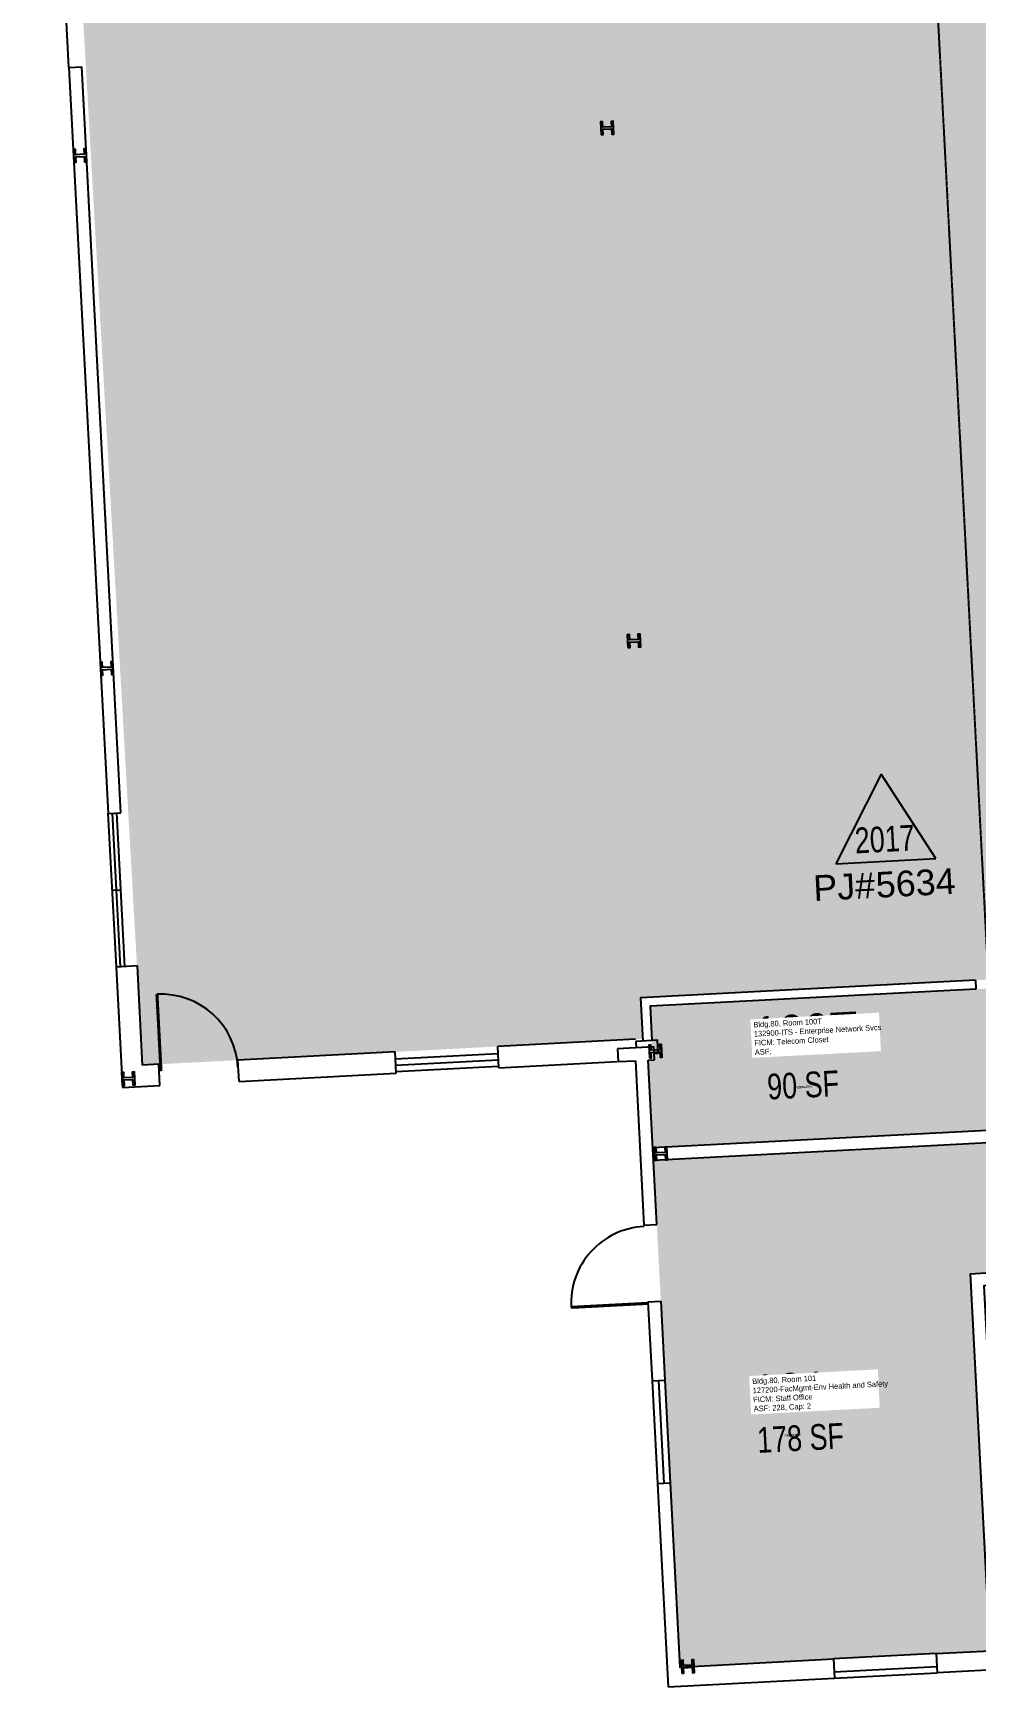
# Model space of a CAD drawing. Header units: inches. Extents: x 69213556 to 69214481, y 27686969 to 27688210.
# Drawn here: x 69213563 to 69214003, y 27686969 to 27687742 of the extents above; entities that cross this region are included whole.
import ezdxf
from ezdxf.enums import TextEntityAlignment as Align

# ---------------------------------------------------------------- set-up
doc = ezdxf.new("R2010")
doc.units = ezdxf.units.IN
doc.header["$MEASUREMENT"] = 0
doc.linetypes.add('DASHED2', pattern=[0.375, 0.25, -0.125])
doc.layers.get('0').update_dxf_attribs({"linetype": 'CONTINUOUS'})
for name, color, linetype in [('A-COLS', 5, 'CONTINUOUS'), ('A-DOOR', 2, 'CONTINUOUS'), ('A-FLOR', 3, 'CONTINUOUS'), ('A-GLAZ', 1, 'CONTINUOUS'), ('A-IDEN-RNUM', 7, 'CONTINUOUS'), ('A-IDEN-SNUM', 4, 'CONTINUOUS'), ('A-IDEN-VNUM', 4, 'CONTINUOUS'), ('A-WALL', 5, 'CONTINUOUS'), ('AREA-TEXT', 3, 'CONTINUOUS'), ('Rooms-Category-Color', 7, 'CONTINUOUS'), ('Rooms-College-Color', 7, 'CONTINUOUS'), ('Rooms-Department-Color', 7, 'CONTINUOUS'), ('Rooms-Division-Color', 7, 'CONTINUOUS'), ('Rooms-Information', 7, 'CONTINUOUS')]:
    doc.layers.add(name, color=color, linetype=linetype)
doc.layers.add('A-REV', color=1, linetype='CONTINUOUS', true_color=0xff0000)
doc.styles.add('Arial', font='arial.ttf')
doc.styles.add('CP_AREA', font='arial.ttf', dxfattribs={"height": 15})
doc.styles.add('CP_ROOMSNUMBER', font='arial.ttf', dxfattribs={"height": 1})
doc.styles.add('CP_ROOMVNUMBER', font='arial.ttf', dxfattribs={"width": 0.85, "height": 0.075})

# ---------------------------------------------------------------- blocks, each defined once
blk = doc.blocks.new('ProjectRev')
for p, q in [((0, 0.122), (-0.1221, -0.0895)), ((0.1221, -0.0895), (0, 0.122)), ((-0.1221, -0.0895), (0.1221, -0.0895))]:
    blk.add_line(p, q)
at = {"insert": (-0.1798, -0.1151), "char_height": 0.0625, "attachment_point": 1, "style": 'Arial'}
blk.add_mtext_dynamic_manual_height_columns('PJ#', width=0.24749, gutter_width=0.3125, heights=[0], dxfattribs=at)
at = {"style": 'Arial', "width": 0.75}
blk.add_attdef('YEAR', text='', height=0.0625, dxfattribs=at).set_placement((0, -0.0359), align=Align.MIDDLE_CENTER)
at = {"style": 'Arial'}
blk.add_attdef('PROJECT', text='', height=0.0625, dxfattribs=at).set_placement((-0.0276, -0.1151), align=Align.TOP_LEFT)

msp = doc.modelspace()

# ---------------------------------------------------------------- hatches: boundary and pattern name
at = {"layer": 'Rooms-Category-Color', "true_color": 0xe3c5e1}
msp.add_hatch(color=254, dxfattribs=at).paths.add_polyline_path([(69213613.68, 27687259.74), (69213847.33, 27687271.98), (69213846.32, 27687291.22), (69214044.86, 27687301.62), (69214027.02, 27687642.27), (69214178.7, 27687650.21), (69214273.53, 27687655.04), (69214269.87, 27687724.93), (69214175.04, 27687719.97), (69214160.14, 27688004.35), (69214160.45, 27687998.6), (69214150.37, 27688191.03), (69213562.51, 27688160.24)])
at = {"layer": 'Rooms-Category-Color', "true_color": 0xadadad}
for points in [[(69214432.06, 27687288.6), (69214431.5, 27687299.33), (69214243.27, 27687289.47), (69214230.74, 27687528.49), (69214181.35, 27687525.91), (69214196.68, 27687233.24), (69214048.85, 27687225.5), (69214002.05, 27687223.04), (69213852.34, 27687215.2), (69213855.51, 27687154.64), (69214000.46, 27687162.24), (69214307.71, 27687178.33), (69214304.77, 27687234.51), (69214304.17, 27687245.85), (69214423.11, 27687252.08), (69214433.95, 27687252.65)], [(69214046.81, 27687264.45), (69214048.54, 27687231.49), (69213852.03, 27687221.19), (69213849.88, 27687262.1), (69213852.2, 27687262.22), (69213851.6, 27687271.2), (69213850.76, 27687287.22), (69214003, 27687295.2), (69214045.08, 27687297.4)]]:
    msp.add_hatch(color=253, dxfattribs=at).paths.add_polyline_path(points)
at = {"layer": 'Rooms-Category-Color', "true_color": 0xfa9ba3}
msp.add_hatch(color=241, dxfattribs=at).paths.add_polyline_path([(69214000.46, 27687162.24), (69213855.51, 27687154.64), (69213864.74, 27686978.43), (69214009.69, 27686986.03)])
at = {"layer": 'Rooms-College-Color', "true_color": 0xadadad}
for points in [[(69213613.68, 27687259.74), (69213847.33, 27687271.98), (69213846.32, 27687291.22), (69214044.86, 27687301.62), (69214027.02, 27687642.27), (69214178.7, 27687650.21), (69214273.53, 27687655.04), (69214269.87, 27687724.93), (69214175.04, 27687719.97), (69214160.14, 27688004.35), (69214160.45, 27687998.6), (69214150.37, 27688191.03), (69213562.51, 27688160.24)], [(69214432.06, 27687288.6), (69214431.5, 27687299.33), (69214243.27, 27687289.47), (69214230.74, 27687528.49), (69214181.35, 27687525.91), (69214196.68, 27687233.24), (69214048.85, 27687225.5), (69214002.05, 27687223.04), (69213852.34, 27687215.2), (69213855.51, 27687154.64), (69214000.46, 27687162.24), (69214307.71, 27687178.33), (69214304.77, 27687234.51), (69214304.17, 27687245.85), (69214423.11, 27687252.08), (69214433.95, 27687252.65)], [(69214046.81, 27687264.45), (69214048.54, 27687231.49), (69213852.03, 27687221.19), (69213849.88, 27687262.1), (69213852.2, 27687262.22), (69213851.6, 27687271.2), (69213850.76, 27687287.22), (69214003, 27687295.2), (69214045.08, 27687297.4)]]:
    msp.add_hatch(color=253, dxfattribs=at).paths.add_polyline_path(points)
at = {"layer": 'Rooms-College-Color', "true_color": 0x80bc67}
msp.add_hatch(color=83, dxfattribs=at).paths.add_polyline_path([(69214000.46, 27687162.24), (69213855.51, 27687154.64), (69213864.74, 27686978.43), (69214009.69, 27686986.03)])
at = {"layer": 'Rooms-Department-Color', "true_color": 0x80bc67}
for points in [[(69213613.68, 27687259.74), (69213847.33, 27687271.98), (69213846.32, 27687291.22), (69214044.86, 27687301.62), (69214027.02, 27687642.27), (69214178.7, 27687650.21), (69214273.53, 27687655.04), (69214269.87, 27687724.93), (69214175.04, 27687719.97), (69214160.14, 27688004.35), (69214160.45, 27687998.6), (69214150.37, 27688191.03), (69213562.51, 27688160.24)], [(69214000.46, 27687162.24), (69213855.51, 27687154.64), (69213864.74, 27686978.43), (69214009.69, 27686986.03)]]:
    msp.add_hatch(color=83, dxfattribs=at).paths.add_polyline_path(points)
at = {"layer": 'Rooms-Department-Color', "true_color": 0xacacac}
for points in [[(69214432.06, 27687288.6), (69214431.5, 27687299.33), (69214243.27, 27687289.47), (69214230.74, 27687528.49), (69214181.35, 27687525.91), (69214196.68, 27687233.24), (69214048.85, 27687225.5), (69214002.05, 27687223.04), (69213852.34, 27687215.2), (69213855.51, 27687154.64), (69214000.46, 27687162.24), (69214307.71, 27687178.33), (69214304.77, 27687234.51), (69214304.17, 27687245.85), (69214423.11, 27687252.08), (69214433.95, 27687252.65)], [(69214046.81, 27687264.45), (69214048.54, 27687231.49), (69213852.03, 27687221.19), (69213849.88, 27687262.1), (69213852.2, 27687262.22), (69213851.6, 27687271.2), (69213850.76, 27687287.22), (69214003, 27687295.2), (69214045.08, 27687297.4)]]:
    msp.add_hatch(color=253, dxfattribs=at).paths.add_polyline_path(points)
at = {"layer": 'Rooms-Division-Color', "true_color": 0x80bc67}
for points in [[(69213613.68, 27687259.74), (69213847.33, 27687271.98), (69213846.32, 27687291.22), (69214044.86, 27687301.62), (69214027.02, 27687642.27), (69214178.7, 27687650.21), (69214273.53, 27687655.04), (69214269.87, 27687724.93), (69214175.04, 27687719.97), (69214160.14, 27688004.35), (69214160.45, 27687998.6), (69214150.37, 27688191.03), (69213562.51, 27688160.24)], [(69214000.46, 27687162.24), (69213855.51, 27687154.64), (69213864.74, 27686978.43), (69214009.69, 27686986.03)]]:
    msp.add_hatch(color=83, dxfattribs=at).paths.add_polyline_path(points)
at = {"layer": 'Rooms-Division-Color', "true_color": 0xadadad}
for points in [[(69214432.06, 27687288.6), (69214431.5, 27687299.33), (69214243.27, 27687289.47), (69214230.74, 27687528.49), (69214181.35, 27687525.91), (69214196.68, 27687233.24), (69214048.85, 27687225.5), (69214002.05, 27687223.04), (69213852.34, 27687215.2), (69213855.51, 27687154.64), (69214000.46, 27687162.24), (69214307.71, 27687178.33), (69214304.77, 27687234.51), (69214304.17, 27687245.85), (69214423.11, 27687252.08), (69214433.95, 27687252.65)], [(69214046.81, 27687264.45), (69214048.54, 27687231.49), (69213852.03, 27687221.19), (69213849.88, 27687262.1), (69213852.2, 27687262.22), (69213851.6, 27687271.2), (69213850.76, 27687287.22), (69214003, 27687295.2), (69214045.08, 27687297.4)]]:
    msp.add_hatch(color=253, dxfattribs=at).paths.add_polyline_path(points)

# ---------------------------------------------------------------- linework, layer by layer
at = {"layer": 'A-COLS'}
for points in [[(69213827.88, 27687694.54), (69213828.88, 27687694.6), (69213828.75, 27687697.09), (69213832.74, 27687697.3), (69213832.87, 27687694.8), (69213833.87, 27687694.86), (69213833.56, 27687700.85), (69213832.56, 27687700.8), (69213832.69, 27687698.3), (69213828.69, 27687698.09), (69213828.56, 27687700.59), (69213827.56, 27687700.53)], [(69213581.57, 27687681.64), (69213582.57, 27687681.69), (69213582.44, 27687684.19), (69213586.43, 27687684.4), (69213586.56, 27687681.9), (69213587.56, 27687681.95), (69213587.25, 27687687.95), (69213586.25, 27687687.89), (69213586.38, 27687685.4), (69213582.38, 27687685.19), (69213582.25, 27687687.69), (69213581.25, 27687687.63)], [(69213840.43, 27687454.87), (69213841.43, 27687454.92), (69213841.3, 27687457.42), (69213845.29, 27687457.63), (69213845.42, 27687455.13), (69213846.42, 27687455.19), (69213846.11, 27687461.18), (69213845.11, 27687461.13), (69213845.24, 27687458.63), (69213841.25, 27687458.42), (69213841.12, 27687460.92), (69213840.12, 27687460.86)], [(69213594.12, 27687441.97), (69213595.12, 27687442.02), (69213594.99, 27687444.52), (69213598.99, 27687444.73), (69213599.12, 27687442.23), (69213600.12, 27687442.28), (69213599.8, 27687448.28), (69213598.8, 27687448.22), (69213598.93, 27687445.73), (69213594.94, 27687445.52), (69213594.81, 27687448.01), (69213593.81, 27687447.96)], [(69213850.48, 27687263.13), (69213851.47, 27687263.19), (69213851.34, 27687265.68), (69213855.34, 27687265.89), (69213855.47, 27687263.4), (69213856.47, 27687263.45), (69213856.15, 27687269.44), (69213855.15, 27687269.39), (69213855.29, 27687266.89), (69213851.29, 27687266.68), (69213851.16, 27687269.18), (69213850.16, 27687269.13)], [(69213604.17, 27687250.23), (69213605.17, 27687250.28), (69213605.03, 27687252.78), (69213609.03, 27687252.99), (69213609.16, 27687250.49), (69213610.16, 27687250.55), (69213609.84, 27687256.54), (69213608.85, 27687256.49), (69213608.98, 27687253.99), (69213604.98, 27687253.78), (69213604.85, 27687256.28), (69213603.85, 27687256.22)], [(69213852.99, 27687215.2), (69213853.98, 27687215.25), (69213853.85, 27687217.75), (69213857.85, 27687217.96), (69213857.98, 27687215.46), (69213858.98, 27687215.51), (69213858.66, 27687221.51), (69213857.67, 27687221.45), (69213857.8, 27687218.96), (69213853.8, 27687218.75), (69213853.67, 27687221.24), (69213852.67, 27687221.19)], [(69213865.54, 27686975.53), (69213866.54, 27686975.58), (69213866.41, 27686978.08), (69213870.4, 27686978.29), (69213870.53, 27686975.79), (69213871.53, 27686975.84), (69213871.22, 27686981.83), (69213870.22, 27686981.78), (69213870.35, 27686979.29), (69213866.36, 27686979.08), (69213866.23, 27686981.57), (69213865.23, 27686981.52)]]:
    msp.add_lwpolyline(points, close=True, dxfattribs=at)
at = {"layer": 'A-DOOR'}
msp.add_line((69213579.25, 27687725.99), (69213571.71, 27687869.8), dxfattribs=at)
at = {"layer": 'A-DOOR', "const_width": 1.44}
for points in [[(69213622.26, 27687256.9), (69213620.38, 27687292.86)], [(69213849.83, 27687148.4), (69213813.88, 27687146.52)]]:
    msp.add_lwpolyline(points, dxfattribs=at)
at = {"layer": 'A-DOOR'}
for centre, start, end in [((69213622.26, 27687256.9), 2.99852, 92.99852), ((69213849.83, 27687148.4), 92.99852, 182.99852)]:
    msp.add_arc(centre, 36, start, end, dxfattribs=at)
at = {"layer": 'A-FLOR', "linetype": 'DASHED2'}
msp.add_line((69214012.5, 27687231.25), (69213962.73, 27688181.35), dxfattribs=at)
at = {"layer": 'A-GLAZ'}
for p, q in [((69213597.5, 27687377.44), (69213601.27, 27687305.54)), ((69213599.5, 27687377.55), (69213603.27, 27687305.64)), ((69213601.5, 27687377.65), (69213605.26, 27687305.75)), ((69213599.39, 27687341.49), (69213603.38, 27687341.7)), ((69213779.65, 27687264.97), (69213731.72, 27687262.46)), ((69213731.86, 27687259.73), (69213779.79, 27687262.24)), ((69213732.02, 27687256.73), (69213779.95, 27687259.24)), ((69213851.73, 27687112.15), (69213854.24, 27687064.22)), ((69213854.72, 27687112.31), (69213857.24, 27687064.38)), ((69213857.72, 27687112.47), (69213860.23, 27687064.53)), ((69213984.42, 27686984.7), (69213936.49, 27686982.19)), ((69213936.8, 27686976.2), (69213984.74, 27686978.71)), ((69213936.96, 27686973.2), (69213984.89, 27686975.71))]:
    msp.add_line(p, q, dxfattribs=at)
at = {"layer": 'A-WALL'}
for p, q in [((69213579.25, 27687725.99), (69213585.24, 27687726.31)), ((69213579.25, 27687725.99), (69213597.51, 27687377.26)), ((69213603.5, 27687377.57), (69213585.24, 27687726.31)), ((69213597.51, 27687377.26), (69213603.5, 27687377.57)), ((69213611.26, 27687306.06), (69213601.27, 27687305.54)), ((69213601.27, 27687305.54), (69213604.22, 27687249.23)), ((69213613.68, 27687259.74), (69213611.26, 27687306.06)), ((69214002.77, 27687299.41), (69214003, 27687295.2)), ((69213843.92, 27687271.8), (69213779.57, 27687268.43)), ((69213731.65, 27687265.92), (69213658.23, 27687262.08)), ((69213732.17, 27687255.94), (69213731.65, 27687265.92)), ((69213780.09, 27687258.45), (69213779.57, 27687268.43)), ((69213852.56, 27687268.25), (69213835.59, 27687267.36)), ((69213835.59, 27687267.36), (69213835.9, 27687261.37)), ((69213852.88, 27687262.26), (69213852.56, 27687268.25)), ((69213621.21, 27687260.14), (69213613.68, 27687259.74)), ((69213621.73, 27687250.15), (69213621.21, 27687260.14)), ((69213658.75, 27687252.09), (69213658.23, 27687262.08)), ((69213658.75, 27687252.09), (69213732.17, 27687255.94)), ((69213780.09, 27687258.45), (69213835.46, 27687261.35)), ((69213835.9, 27687261.37), (69213843.89, 27687261.79)), ((69213843.89, 27687261.79), (69213847.92, 27687184.93)), ((69213849.88, 27687262.1), (69213852.88, 27687262.26)), ((69213853.91, 27687185.24), (69213849.88, 27687262.1)), ((69213604.22, 27687249.23), (69213621.73, 27687250.15)), ((69213852.03, 27687221.19), (69214048.54, 27687231.49)), ((69214048.85, 27687225.5), (69213852.34, 27687215.2)), ((69213847.92, 27687184.93), (69213853.91, 27687185.24)), ((69213849.79, 27687149.1), (69213855.78, 27687149.42)), ((69213849.79, 27687149.1), (69213851.73, 27687112.15)), ((69213855.78, 27687149.42), (69213857.72, 27687112.47)), ((69213851.73, 27687112.15), (69213857.72, 27687112.47)), ((69213854.24, 27687064.22), (69213859.22, 27686969.13)), ((69213984.42, 27686984.7), (69213984.89, 27686975.71)), ((69213936.49, 27686982.19), (69213936.96, 27686973.2)), ((69213859.22, 27686969.13), (69213936.96, 27686973.2))]:
    msp.add_line(p, q, dxfattribs=at)
for points in [[(69214002.77, 27687299.41), (69213846.32, 27687291.22), (69213847.38, 27687270.98)], [(69214003, 27687295.2), (69213850.76, 27687287.22), (69213851.6, 27687271.2)], [(69213852.72, 27687265.25), (69213854.49, 27687265.35), (69213854.18, 27687271.34), (69213844.19, 27687270.82), (69213844.35, 27687267.82)], [(69213984.42, 27686984.7), (69214009.69, 27686986.03), (69214000.46, 27687162.24), (69214010.05, 27687162.74), (69214010.36, 27687156.75), (69214006.77, 27687156.56), (69214015.58, 27686988.34), (69214057.57, 27686990.54), (69214058.14, 27686979.55), (69213984.89, 27686975.71)], [(69213854.24, 27687064.22), (69213860.23, 27687064.53), (69213864.74, 27686978.43), (69213936.49, 27686982.19)]]:
    msp.add_lwpolyline(points, dxfattribs=at)

# ---------------------------------------------------------------- block references
at = {"layer": 'A-REV', "xscale": 192, "yscale": 192, "zscale": 192, "rotation": 2.998516948186825}
msp.add_blockref('ProjectRev', (69213960.03, 27687372.25), dxfattribs=at).add_auto_attribs({'PROJECT': '5634', 'YEAR': '2017'})

# ---------------------------------------------------------------- texts
at = {"layer": 'A-IDEN-RNUM', "style": 'CP_ROOMSNUMBER'}
for s, p in [('0100-T0', (69213922.6, 27687249.51)), ('0101-00', (69213917.4, 27687086.81))]:
    msp.add_text(s, height=1, rotation=2.99852, dxfattribs=at).set_placement(p, align=Align.MIDDLE)
at = {"layer": 'A-IDEN-SNUM', "style": 'CP_ROOMSNUMBER'}
for s, p in [('08000100T0', (69213922.6, 27687249.51)), ('0800010100', (69213917.4, 27687086.81))]:
    msp.add_text(s, height=1, rotation=2.99852, dxfattribs=at).set_placement(p, align=Align.MIDDLE)
at = {"layer": 'A-IDEN-VNUM', "style": 'CP_ROOMVNUMBER', "width": 0.85}
for s, p in [('100T', (69213923.64, 27687274.58)), ('101', (69213916.62, 27687106.83))]:
    msp.add_text(s, height=18, rotation=2.99852, dxfattribs=at).set_placement(p, align=Align.MIDDLE)
at = {"layer": 'AREA-TEXT', "style": 'CP_AREA', "width": 0.75}
for s, p in [('90 SF', (69213922.25, 27687250.47)), ('178 SF', (69213921.06, 27687085.52))]:
    msp.add_text(s, height=12, rotation=2.99852, dxfattribs=at).set_placement(p, align=Align.MIDDLE_CENTER)

# ---------------------------------------------------------------- next in the draw order: texts
at = {"layer": 'Rooms-Information', "char_height": 2.5714, "width": 57.6, "attachment_point": 7, "rotation": 2.99852, "style": 'CP_ROOMVNUMBER', "bg_fill": 3, "box_fill_scale": 1.5, "bg_fill_color": 256, "bg_fill_true_color": 13158600, "bg_fill_transparency": 0}
for s, insert in [('Bldg.80, Room 100T^M^J132900-ITS - Enterprise Network Svcs^M^JFICM: Telecom Closet^M^JASF: ', (69213899.78, 27687264.43)), ('Bldg.80, Room 101^M^J127200-FacMgmt-Env Health and Safety^M^JFICM: Staff Office^M^JASF: 228, Cap: 2', (69213899.28, 27687097.02))]:
    msp.add_mtext(s, dxfattribs=dict(at, insert=insert))

doc.saveas('drawing.dxf')
